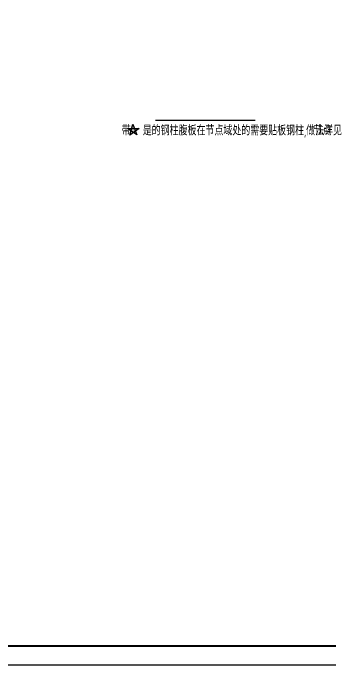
# Model space of a CAD drawing. Extents: x -138012 to 2129925, y -311560 to 0.
# Drawn here: x 978881 to 995648, y -218864 to -184487 of the extents above; entities that cross this region are included whole.
import ezdxf

# ---------------------------------------------------------------- set-up
doc = ezdxf.new("R2010")
doc.units = 0
doc.header["$LTSCALE"] = 1000
doc.header["$MEASUREMENT"] = 0
doc.layers.get('0').update_dxf_attribs({"linetype": 'CONTINUOUS'})
for name, color, linetype in [('DIM_SYMB', 3, 'CONTINUOUS'), ('PUB_DIM', 3, 'CONTINUOUS'), ('PUB_TITLE', 4, 'CONTINUOUS'), ('TEXT', 7, 'CONTINUOUS')]:
    doc.layers.add(name, color=color, linetype=linetype)
doc.styles.add('TSSD_3摱搀^樟', font='Tssdeng.shx', dxfattribs={"width": 0.7, "bigfont": 'hztxt.shx'})

# ---------------------------------------------------------------- blocks, each defined once
blk = doc.blocks.new('6456456356')
h = blk.add_hatch(color=256)
h.paths.add_polyline_path([(254430, 73227), (254333, 73227), (254311, 73149), (254395, 73092), (254464, 73140)])
h.paths.add_polyline_path([(254515, 73012), (254464, 73140), (254395, 73092)])
h.paths.add_polyline_path([(254395, 73092), (254311, 73149), (254273, 73007)])
h.paths.add_polyline_path([(254195, 73227), (254311, 73149), (254333, 73227)])
h.paths.add_polyline_path([(254464, 73140), (254589, 73227), (254430, 73227)])
h.paths.add_polyline_path([(254372, 73373), (254333, 73227), (254430, 73227)])
at = {"layer": 'PUB_DIM'}
for p, q in [((254195, 73227), (254589, 73227)), ((254515, 73012), (254195, 73227)), ((254273, 73007), (254372, 73373)), ((254589, 73227), (254273, 73007)), ((254372, 73373), (254515, 73012))]:
    blk.add_line(p, q, dxfattribs=at)

msp = doc.modelspace()

# ---------------------------------------------------------------- linework, layer by layer
at = {"layer": 'DIM_SYMB', "const_width": 70}
msp.add_lwpolyline([(986394.388, -190140.371), (991654.069, -190140.371)], dxfattribs=at)
at = {"layer": 'PUB_TITLE'}
msp.add_lwpolyline([(929482.178, -218864.466), (1078182.178, -218864.466), (1078182.178, -134764.466), (929482.178, -134764.466)], close=True, dxfattribs=at)
at = {"layer": 'PUB_TITLE', "const_width": 100}
msp.add_lwpolyline([(931982.178, -217864.466), (1077182.178, -217864.466), (1077182.178, -135764.466), (931982.178, -135764.466)], close=True, dxfattribs=at)

# ---------------------------------------------------------------- block references
at = {"layer": 'PUB_DIM', "xscale": 1.559999999939464, "yscale": 1.559999999939464, "zscale": 1.559999999939464}
msp.add_blockref('6456456356', (588375.287, -304815.671, -2200), dxfattribs=at)

# ---------------------------------------------------------------- texts
at = {"layer": 'TEXT', "style": 'TSSD_3摱搀^樟', "width": 0.7}
for s, p in [('带   是的钢柱腹板在节点域处的需要贴板钢柱,做法详见', (984612.372, -190936.632, -2882.49)), ('节点', (994727.281, -190924.979, -2882.49))]:
    msp.add_text(s, height=500, dxfattribs=at).set_placement(p)

doc.saveas('drawing.dxf')
